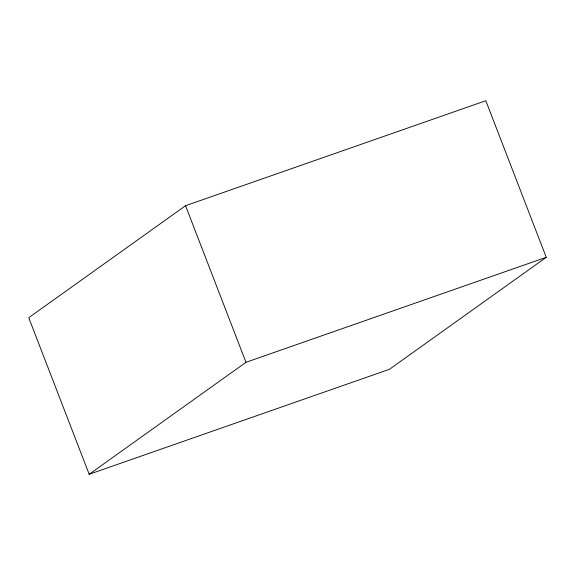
<?xml version="1.0" encoding="UTF-8"?>
<svg xmlns="http://www.w3.org/2000/svg" width="575" height="575" viewBox="0 0 575 575"><rect width="100%" height="100%" fill="white"/><g stroke="black" fill="none" stroke-linecap="round" stroke-linejoin="round"><path stroke-width="0.86" d="M185.553 205.706L28.75 317.688L89.175 474.282L389.448 369.294L546.25 257.312L485.825 100.718L185.553 205.706L245.978 362.3L89.175 474.282M245.978 362.3L546.25 257.312"/></g></svg>
